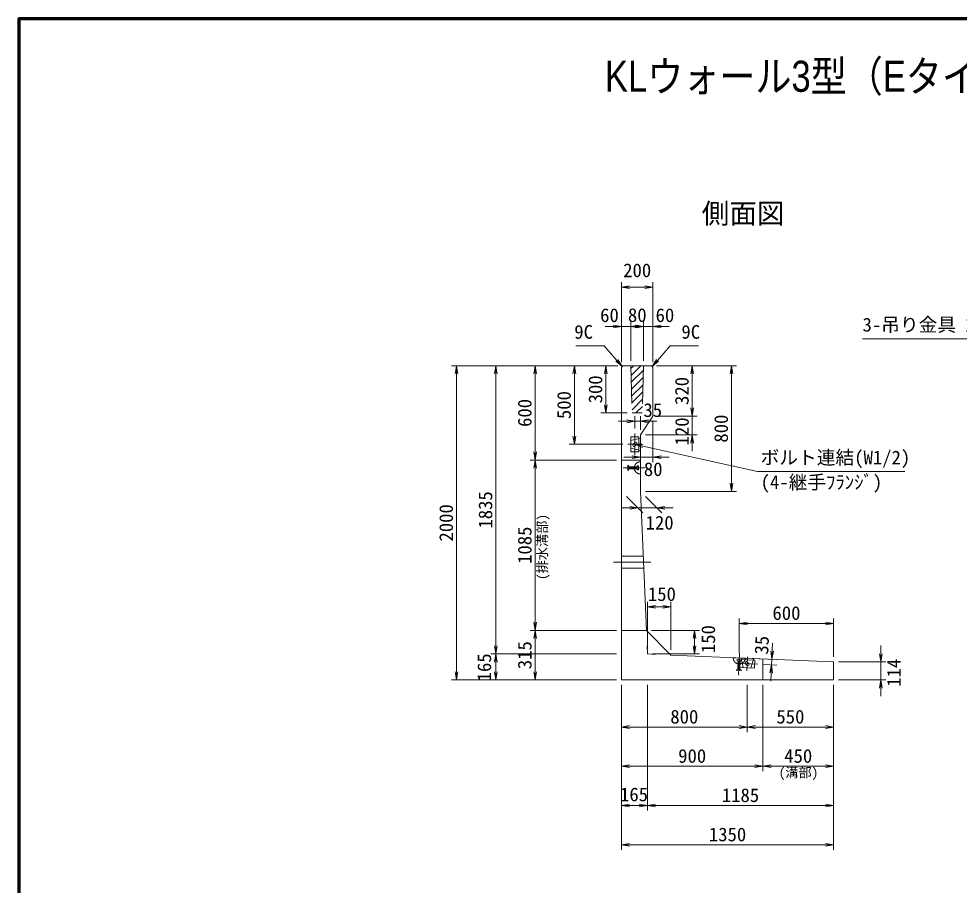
# Model space of a CAD drawing. Units: millimetres at full size, sheet at 1:40. Extents: x 108088 to 123888, y 10657 to 21690.
# Drawn here: x 108088 to 114072, y 16173 to 21690 of the extents above; entities that cross this region are included whole.
import ezdxf
from ezdxf.enums import TextEntityAlignment as Align

# ---------------------------------------------------------------- set-up
doc = ezdxf.new("R2010")
doc.units = ezdxf.units.MM
doc.header["$LTSCALE"] = 40
doc.linetypes.add('CHAIN', pattern=[18.5, 12, -1.5, 3.5, -1.5])
doc.linetypes.add('DASHED', pattern=[7.5, 6, -1.5])
for name, color, linetype, lineweight in [('01図枠', 1, 'Continuous', 70), ('中心', 6, 'CHAIN', 9), ('外形線', 7, 'Continuous', 13), ('寸法', 2, 'Continuous', 9), ('細線', 4, 'Continuous', 9)]:
    doc.layers.add(name, color=color, linetype=linetype, lineweight=lineweight)
doc.layers.add('文字', color=7, linetype='Continuous')
doc.styles.add('ＭＳ ゴシック', font='')
doc.styles.add('ＭＳ Ｐゴシック', font='')
doc.styles.get('ＭＳ ゴシック').set_extended_font_data('MS Gothic')
doc.styles.get('ＭＳ Ｐゴシック').set_extended_font_data('MS PGothic')

# ---------------------------------------------------------------- blocks, each defined once
blk = doc.blocks.new('open_arrow')
at = {"color": 0, "linetype": 'Continuous', "lineweight": -2}
blk.add_lwpolyline([(7.5, 1.25), (0, 0), (7.5, -1.25)], dxfattribs=at)

msp = doc.modelspace()

# ---------------------------------------------------------------- hatches: boundary and pattern name
at = {"layer": '細線'}
h = msp.add_hatch(dxfattribs=at)
h.set_pattern_fill('USER', color=256, style=0, pattern_type=2)
h.set_pattern_definition([(45, (-13698.52, 14296.24), (-22.45064, 22.45064), [])])
h.paths.add_polyline_path([(112063.08, 19480.48), (111983.08, 19480.48), (111990.58, 19180.48), (112055.58, 19180.48)])

# ---------------------------------------------------------------- linework, layer by layer
at = {"layer": '01図枠'}
msp.add_lwpolyline([(108087.54, 10809.99), (123887.54, 10809.99), (123887.54, 21689.99), (108087.54, 21689.99)], close=True, dxfattribs=at)
at = {"layer": '中心'}
for p, q in [((112008.08, 18911.98), (112008.08, 19048.98)), ((111963.08, 18980.48), (112053.08, 18980.48)), ((112073.08, 18830.48), (111934.08, 18830.48)), ((112110.42, 18230.48), (111873.08, 18230.48)), ((112674.36, 17650.41), (112668.42, 17511.54)), ((112721.16, 17538.31), (112725, 17628.23)), ((112791.52, 17580.34), (112654.64, 17586.2))]:
    msp.add_line(p, q, dxfattribs=at)
at = {"layer": '外形線'}
for p, q in [((111932.08, 19480.48), (111923.08, 19471.48)), ((111923.08, 19471.48), (111923.08, 17480.48)), ((111932.08, 19480.48), (112114.08, 19480.48)), ((112114.08, 19480.48), (112123.08, 19471.48)), ((112123.08, 19471.48), (112123.08, 19160.48)), ((112043.08, 19040.48), (112123.08, 19160.48)), ((112043.08, 19040.48), (112043.08, 18680.48)), ((112043.08, 18680.48), (112081.56, 17795.48)), ((112081.56, 17795.48), (112238.08, 17639.06)), ((112085.91, 17695.43), (112088.08, 17645.48)), ((112088.08, 17645.48), (112138.03, 17643.34)), ((112238.08, 17639.06), (113273.08, 17594.76)), ((113273.08, 17480.48), (113273.08, 17594.76)), ((111923.08, 17480.48), (113273.08, 17480.48))]:
    msp.add_line(p, q, dxfattribs=at)
at = {"layer": '外形線', "linetype": 'DASHED'}
for p, q in [((111983.08, 19480.48), (111990.58, 19180.48)), ((112063.08, 19480.48), (112055.58, 19180.48)), ((111990.58, 19180.48), (112055.58, 19180.48))]:
    msp.add_line(p, q, dxfattribs=at)
at = {"layer": '寸法'}
for p, q in [((111923.08, 19503.48), (111923.08, 20012.48)), ((112123.08, 19503.48), (112123.08, 20012.48)), ((111923.08, 19980.48), (112123.08, 19980.48)), ((111923.08, 19503.48), (111923.08, 19762.48)), ((111983.08, 19512.48), (111983.08, 19762.48)), ((111983.08, 19512.48), (111983.08, 19762.48)), ((112063.08, 19512.48), (112063.08, 19762.48)), ((112063.08, 19512.48), (112063.08, 19762.48)), ((112123.08, 19503.48), (112123.08, 19762.48)), ((112087.08, 19730.48), (111819.08, 19730.48)), ((112227.08, 19730.48), (111959.08, 19730.48)), ((112087.08, 19730.48), (111959.08, 19730.48)), ((111900.08, 19480.48), (110841.08, 19480.48)), ((110873.08, 17480.48), (110873.08, 19480.48)), ((111900.08, 19480.48), (111091.08, 19480.48)), ((111123.08, 17645.48), (111123.08, 19480.48)), ((111900.08, 19480.48), (111341.08, 19480.48)), ((111373.08, 19480.48), (111373.08, 18880.48)), ((111900.08, 19480.48), (111591.08, 19480.48)), ((111623.08, 19480.48), (111623.08, 18980.48)), ((111900.08, 19480.48), (111791.08, 19480.48)), ((111823.08, 19480.48), (111823.08, 19180.48)), ((112146.08, 19480.48), (112655.08, 19480.48)), ((112146.08, 19480.48), (112405.08, 19480.48)), ((112373.08, 19480.48), (112373.08, 19160.48)), ((112623.08, 18680.48), (112623.08, 19480.48)), ((112373.08, 19264.48), (112373.08, 18936.48)), ((111958.58, 19180.48), (111791.08, 19180.48)), ((112008.08, 19080.98), (112008.08, 19159.06)), ((112043.08, 19072.48), (112043.08, 19159.06)), ((112155.08, 19160.48), (112405.08, 19160.48)), ((112155.08, 19160.48), (112405.08, 19160.48)), ((112147.08, 19127.06), (111904.08, 19127.06)), ((112123.08, 19128.48), (112123.08, 18867.41)), ((112075.08, 19040.48), (112405.08, 19040.48)), ((111931.08, 18980.48), (111591.08, 18980.48)), ((112043.08, 19008.48), (112043.08, 18867.41)), ((111891.08, 18880.48), (111341.08, 18880.48)), ((111891.08, 18880.48), (111341.08, 18880.48)), ((111373.08, 18880.48), (111373.08, 17795.48)), ((111939.08, 18899.41), (112227.08, 18899.41)), ((112075.08, 18680.48), (112655.08, 18680.48)), ((111955.08, 18648.48), (112059.82, 18543.74)), ((112075.08, 18648.48), (112179.82, 18543.74)), ((112251.82, 18575.74), (111923.82, 18575.74)), ((112088.08, 17677.48), (112088.08, 17977.34)), ((112238.08, 17671.06), (112238.08, 17977.34)), ((112238.08, 17945.34), (112088.08, 17945.34)), ((112673.08, 17652.44), (112673.08, 17872.25)), ((113273.08, 17840.25), (112673.08, 17840.25)), ((113273.08, 17626.76), (113273.08, 17872.25)), ((111891.08, 17795.48), (111341.08, 17795.48)), ((111891.08, 17795.48), (111341.08, 17795.48)), ((111373.08, 17480.48), (111373.08, 17795.48)), ((112113.56, 17795.48), (112419.94, 17795.48)), ((112387.94, 17645.47), (112387.94, 17795.48)), ((112884.75, 17715.47), (112874.36, 17472.7)), ((113573.08, 17376.48), (113573.08, 17698.76)), ((111891.08, 17645.48), (111091.08, 17645.48)), ((111891.08, 17645.48), (111091.08, 17645.48)), ((111123.08, 17480.48), (111123.08, 17645.48)), ((112120.22, 17645.47), (112419.94, 17645.47)), ((112796.51, 17615.16), (112912.27, 17610.2)), ((112823.49, 17578.97), (112910.78, 17575.23)), ((113305.08, 17594.76), (113605.08, 17594.76)), ((111891.08, 17480.48), (110841.08, 17480.48)), ((111891.08, 17480.48), (111091.08, 17480.48)), ((111891.08, 17480.48), (111341.08, 17480.48)), ((113305.08, 17480.48), (113605.08, 17480.48)), ((111923.08, 17448.48), (111923.08, 16398.48)), ((111923.08, 17448.48), (111923.08, 16648.48)), ((111923.08, 17448.48), (111923.08, 16898.48)), ((111923.08, 17448.48), (111923.08, 17148.48)), ((112088.08, 17448.48), (112088.08, 16648.48)), ((112088.08, 17448.48), (112088.08, 16648.48)), ((112723.08, 17448.48), (112723.08, 17148.48)), ((112723.08, 17448.48), (112723.08, 17148.48)), ((112823.08, 17448.48), (112823.08, 16898.48)), ((112823.08, 17448.48), (112823.08, 16898.48)), ((113273.08, 17448.48), (113273.08, 16398.48)), ((113273.08, 17448.48), (113273.08, 16648.48)), ((113273.08, 17448.48), (113273.08, 17148.48)), ((113273.08, 17448.48), (113273.08, 16898.48)), ((111923.08, 17180.48), (112723.08, 17180.48)), ((113273.08, 17180.48), (112723.08, 17180.48)), ((112823.08, 16930.48), (111923.08, 16930.48)), ((113273.08, 16930.48), (112823.08, 16930.48)), ((111923.08, 16680.48), (112088.08, 16680.48)), ((112088.08, 16680.48), (113273.08, 16680.48)), ((111923.08, 16430.48), (113273.08, 16430.48))]:
    msp.add_line(p, q, dxfattribs=at)
at = {"layer": '寸法', "color": 3, "linetype": 'DASHED'}
for p, q in [((112043.08, 18868.98), (112043.08, 18791.98)), ((111964.08, 18812.98), (111964.08, 18847.98)), ((111964.08, 18847.98), (111971.74, 18837.48)), ((111971.74, 18823.48), (111964.08, 18812.98)), ((112023.74, 18837.48), (111971.74, 18837.48)), ((111971.74, 18837.48), (111971.74, 18823.48)), ((112023.74, 18823.48), (111971.74, 18823.48)), ((112023.74, 18817.98), (112023.74, 18842.98)), ((112023.74, 18842.98), (112032.08, 18842.98)), ((112032.08, 18817.98), (112023.74, 18817.98)), ((112032.08, 18842.98), (112032.08, 18817.98)), ((112634.62, 17622.09), (112711.54, 17618.79)), ((112659.76, 17601.65), (112660.12, 17609.98)), ((112684.74, 17600.58), (112659.76, 17601.65)), ((112660.12, 17609.98), (112685.1, 17608.91)), ((112665.26, 17601.42), (112663.04, 17549.47)), ((112679.25, 17600.82), (112677.02, 17548.87)), ((112685.1, 17608.91), (112684.74, 17600.58)), ((112652.22, 17542.26), (112663.04, 17549.47)), ((112687.19, 17540.76), (112652.22, 17542.26)), ((112663.04, 17549.47), (112677.02, 17548.87)), ((112677.02, 17548.87), (112687.19, 17540.76))]:
    msp.add_line(p, q, dxfattribs=at)
at = {"layer": '寸法'}
for points in [[(115159.1, 18830.48), (115131.87, 18874.77), (114653.67, 19652.45), (113457.12, 19652.45)], [(111927.56, 19475.95), (111893.38, 19515.15), (111813.6, 19606.62), (111631.86, 19606.62)], [(112118.6, 19475.95), (112152.78, 19515.15), (112232.56, 19606.62), (112414.3, 19606.62)], [(112008.08, 18980.48), (112058.84, 18969.19), (112788.52, 18806.87), (113727.12, 18806.87)]]:
    msp.add_lwpolyline(points, dxfattribs=at)
at = {"layer": '寸法', "color": 3, "linetype": 'DASHED'}
for centre, start, end in [((112043.08, 18830.48), 90, 270), ((112673.08, 17620.44), 177.54915, 357.54915)]:
    msp.add_arc(centre, 38.5, start, end, dxfattribs=at)
at = {"layer": '細線'}
for p, q in [((111983.08, 18931.98), (111983.08, 19028.98)), ((111983.08, 19028.98), (112033.08, 19028.98)), ((112008.08, 18991.79), (111996.77, 18980.48)), ((112019.39, 18980.48), (112008.08, 18969.16)), ((112033.08, 18931.98), (112033.08, 19028.98)), ((111983.08, 18931.98), (112033.08, 18931.98)), ((111923.08, 18880.48), (112043.08, 18880.48)), ((112081.56, 17795.48), (111923.08, 17795.48)), ((112673.56, 17560.36), (112675.69, 17610.32)), ((112772.6, 17606.17), (112675.69, 17610.32)), ((112770.47, 17556.22), (112772.6, 17606.17)), ((112823.08, 17480.48), (112823.08, 17614.02)), ((112770.47, 17556.22), (112673.56, 17560.36)), ((112711.78, 17583.75), (112722.6, 17571.96)), ((112723.56, 17594.57), (112734.38, 17582.78))]:
    msp.add_line(p, q, dxfattribs=at)
at = {"layer": '細線', "linetype": 'DASHED'}
for p, q in [((112043.08, 19020.48), (111983.08, 19005.48)), ((112043.08, 18940.48), (112043.08, 19020.48)), ((111983.08, 18955.48), (112043.08, 18940.48)), ((112058.95, 18267.98), (111923.08, 18267.98)), ((112061.83, 18192.98), (111923.08, 18192.98)), ((112684.61, 17619.95), (112697.03, 17559.36)), ((112764.54, 17616.52), (112684.61, 17619.95)), ((112746.99, 17557.22), (112764.54, 17616.52))]:
    msp.add_line(p, q, dxfattribs=at)
at = {"layer": '細線'}
for centre, start, end in [((112002.42, 18974.82), 135, 315), ((112013.74, 18986.13), 315, 135), ((112717.67, 17589.16), 42.54915, 222.54915), ((112728.49, 17577.37), 222.54915, 42.54915)]:
    msp.add_arc(centre, 8, start, end, dxfattribs=at)

# ---------------------------------------------------------------- block references
at = {"layer": '寸法', "xscale": 6.93, "yscale": 6.93}
for p in [(111923.08, 19980.48), (111983.08, 19730.48), (111983.08, 19730.48), (112123.08, 19730.48), (112043.08, 19127.06), (112123.08, 18899.41), (112147.82, 18575.74), (112088.08, 17945.34), (112673.08, 17840.25), (111923.08, 17180.48), (112723.08, 17180.48), (111923.08, 16930.48), (112823.08, 16930.48), (111923.08, 16680.48), (112088.08, 16680.48), (111923.08, 16430.48)]:
    msp.add_blockref('open_arrow', p, dxfattribs=at)
for p, rotation in [((112123.08, 19980.48), 180), ((111923.08, 19730.48), 180), ((112063.08, 19730.48), 180), ((112063.08, 19730.48), 180), ((111927.56, 19475.95), 131.1), ((112118.6, 19475.95), 48.9), ((110873.08, 19480.48), 270), ((111123.08, 19480.48), 270), ((111373.08, 19480.48), 270), ((111623.08, 19480.48), 270), ((111823.08, 19480.48), 270), ((112373.08, 19480.48), 270), ((112623.08, 19480.48), 270), ((111823.08, 19180.48), 90), ((112373.08, 19160.48), 90), ((112373.08, 19160.48), 90), ((112008.08, 19127.06), 180), ((111623.08, 18980.48), 90), ((112373.08, 19040.48), 270), ((112008.08, 18980.48), 347.5), ((111373.08, 18880.48), 90), ((111373.08, 18880.48), 270), ((112043.08, 18899.41), 180), ((112623.08, 18680.48), 90), ((112027.82, 18575.74), 180), ((112238.08, 17945.34), 180), ((111373.08, 17795.48), 90), ((113273.08, 17840.25), 180), ((111373.08, 17795.48), 270), ((112387.94, 17795.48), 270), ((111123.08, 17645.48), 90), ((112387.94, 17645.47), 90), ((112880.3, 17611.57), 87.5), ((111123.08, 17645.48), 270), ((113573.08, 17594.76), 90), ((112878.81, 17576.6), 267.5), ((110873.08, 17480.48), 90), ((111123.08, 17480.48), 90), ((111373.08, 17480.48), 90), ((113573.08, 17480.48), 270), ((112723.08, 17180.48), 180), ((113273.08, 17180.48), 180), ((112823.08, 16930.48), 180), ((113273.08, 16930.48), 180), ((112088.08, 16680.48), 180), ((113273.08, 16680.48), 180), ((113273.08, 16430.48), 180)]:
    msp.add_blockref('open_arrow', p, dxfattribs=dict(at, rotation=rotation))

# ---------------------------------------------------------------- texts
at = {"layer": '寸法', "style": 'ＭＳ ゴシック'}
for s, p in [('200', (112023.08, 20088.48)), ('60', (111846.75, 19802.7)), ('80', (112023.67, 19803.27)), ('60', (112199.74, 19802.7)), ('35', (112122.24, 19198.46)), ('80', (112124.93, 18822.19)), ('120', (112165.86, 18481.34)), ('150', (112180.22, 18026.91)), ('600', (112973.08, 17906.25)), ('800', (112323.08, 17246.48)), ('550', (112998.08, 17246.48)), ('900', (112373.08, 16996.48)), ('450', (113048.08, 16996.48)), ('165', (112003.08, 16751.53)), ('1185', (112680.58, 16746.48)), ('1350', (112598.08, 16496.48))]:
    msp.add_text(s, height=87.35, dxfattribs=at).set_placement(p, align=Align.MIDDLE_CENTER)
for s, p in [('3-吊り金具 2.5t×68', (113457.12, 19672.45)), ('9C', (112304.56, 19626.62)), ('ボルト連結(W1/2)', (112808.52, 18826.87))]:
    msp.add_text(s, height=87.35, dxfattribs=at).set_placement(p, align=Align.BOTTOM_LEFT)
msp.add_text('9C', height=87.35, dxfattribs=at).set_placement((111741.6, 19626.62), align=Align.BOTTOM_RIGHT)
for s, rotation, p in [('300', 90, (111757.08, 19330.48)), ('320', 90, (112307.08, 19320.48)), ('500', 90, (111557.08, 19230.48)), ('600', 90, (111307.08, 19180.48)), ('800', 90, (112557.08, 19080.48)), ('120', 90, (112307.94, 19062.76)), ('1835', 90, (111057.08, 18562.98)), ('2000', 90, (110807.08, 18480.48)), ('1085', 90, (111307.08, 18337.98)), ('150', 90, (112475.06, 17740.14)), ('315', 90, (111307.08, 17637.98)), ('35', 87.549, (112815.62, 17701.76)), ('165', 90, (111049.67, 17560.48)), ('114', 90, (113656.52, 17526.08))]:
    msp.add_text(s, height=87.35, rotation=rotation, dxfattribs=at).set_placement(p, align=Align.MIDDLE_CENTER)
at = {"layer": '寸法', "color": 3, "style": 'ＭＳ ゴシック'}
msp.add_text('(4-継手ﾌﾗﾝｼﾞ)', height=87.35, dxfattribs=at).set_placement((112808.52, 18783.25), align=Align.TOP_LEFT)
msp.add_text('(排水溝部)', height=61.71, rotation=90, dxfattribs=at).set_placement((111468.53, 18116.36), align=Align.BOTTOM_LEFT)
msp.add_text('(溝部)', height=61.71, dxfattribs=at).set_placement((112923.54, 16841.26), align=Align.BOTTOM_LEFT)
at = {"layer": '文字', "style": 'ＭＳ Ｐゴシック', "width": 0.85}
msp.add_text(' KLウォール3型（Eタイプ）標準部構造図\u3000\u3000\u3000\u3000\u3000\u3000\u3000\u3000\u3000\u3000\u3000\u3000\u3000\u3000 \u3000\u3000\u3000\u3000', height=197.9, dxfattribs=at).set_placement((115987.54, 21165.77), align=Align.BOTTOM_CENTER)
at = {"layer": '文字', "style": 'ＭＳ Ｐゴシック'}
msp.add_text(' 側面図 ', height=128.7, dxfattribs=at).set_placement((112697.17, 20347.73), align=Align.BOTTOM_CENTER)

doc.saveas('drawing.dxf')
